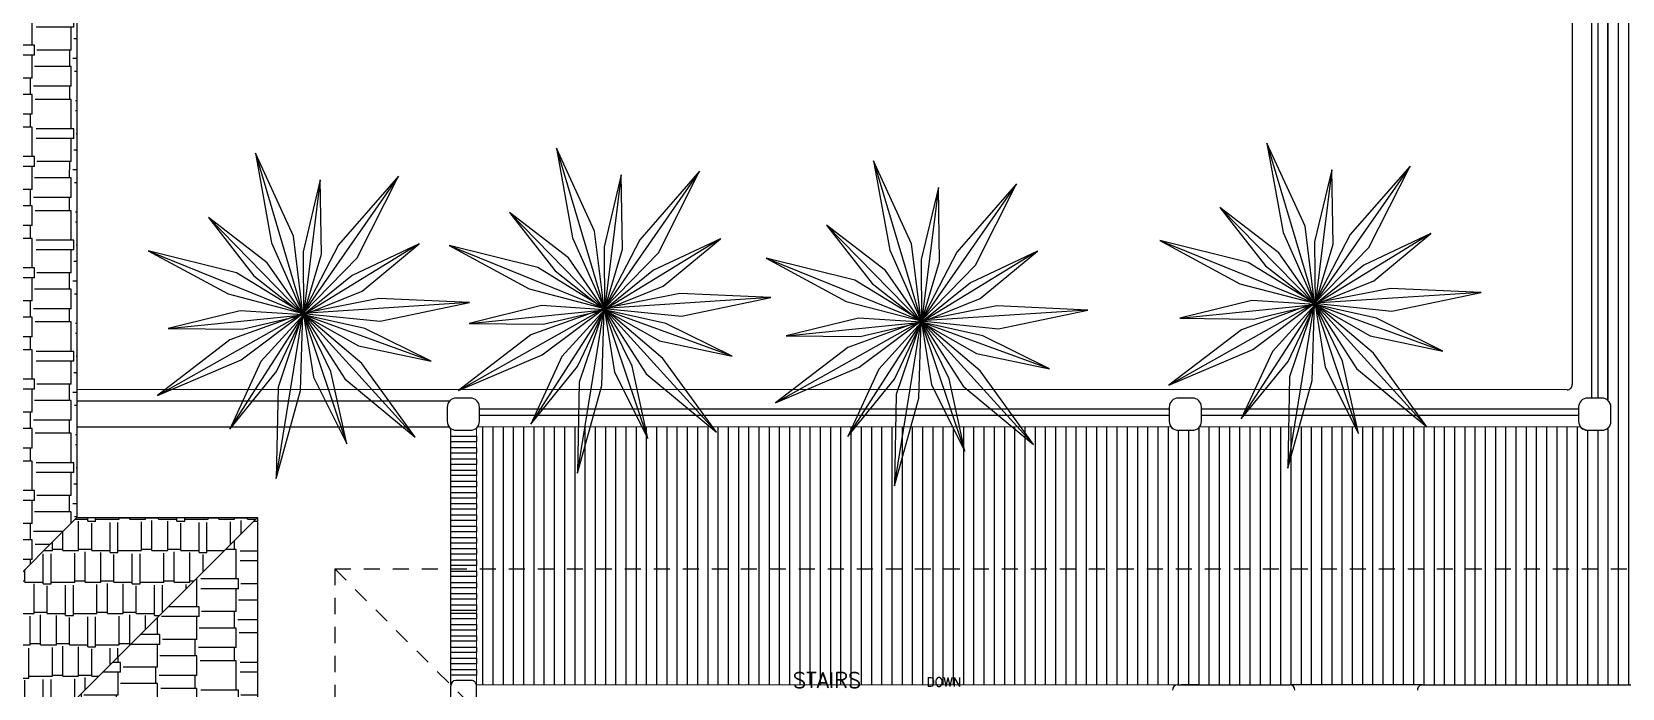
# Model space of a CAD drawing. Header units: metres. Extents: x 8 to 2416, y -346 to 476.
# Drawn here: x 207.66 to 220, y -109.68 to -104.58 of the extents above; entities that cross this region are included whole.
import ezdxf

# ---------------------------------------------------------------- set-up
doc = ezdxf.new("R2010")
doc.units = ezdxf.units.M
for name, pattern in [('0', [0]), ('CONTINUA', [0]), ('HIDDEN2', [0.1875, 0.125, -0.0625])]:
    doc.linetypes.add(name, pattern=pattern)
doc.layers.get('0').update_dxf_attribs({"color": 250, "linetype": '0', "lineweight": 20})
for name, color, linetype, lineweight in [('A-DOOR', 35, 'Continuous', 5), ('A-WALL', 250, 'Continuous', 20), ('baños', 140, 'Continuous', 0), ('muros bajitos', 252, 'Continuous', 5), ('piso', 253, 'Continuous', 0), ('PLAFON-MADERA', 33, 'Continuous', 5), ('textos', 7, 'Continuous', 0)]:
    doc.layers.add(name, color=color, linetype=linetype, lineweight=lineweight)
for name, color, linetype, lineweight, true_color in [('arboles oscuros', 7, 'Continuous', 0, 0x4d582c), ('Techos 1', 7, 'HIDDEN2', 9, 0x42391a), ('Techos 2do', 7, 'CONTINUA', 5, 0x42391a)]:
    doc.layers.add(name, color=color, linetype=linetype, lineweight=lineweight, true_color=true_color)
doc.styles.add('Roman', font='romans')
doc.styles.get("Standard").update_dxf_attribs({"font": 'arial.ttf', "height": 0.1875})

# ---------------------------------------------------------------- blocks, each defined once
blk = doc.blocks.new('ARBUSTO 2')
at = {"layer": 'arboles oscuros', "color": 252, "true_color": 0x8da178}
for p, q in [((-0.05977702681866504, 1.359074349447354), (2.273736754432321e-13, 5.684341886080801e-14)), ((-1.09983748001946, 0.8006334353528928), (2.273736754432321e-13, 5.684341886080801e-14)), ((1.025296746805907, 0.8941045583435425), (2.273736754432321e-13, 2.842170943040401e-14)), ((-1.311697878169525, -0.3607007855079871), (2.273736754432321e-13, 5.684341886080801e-14)), ((-0.5358230202971299, -1.250419957926198), (2.273736754432321e-13, 5.684341886080801e-14)), ((1.338301157843489, -0.2441442016020687), (2.273736754432321e-13, 5.684341886080801e-14)), ((0.6435375006567483, -1.198547398107166), (2.273736754432321e-13, 5.684341886080801e-14))]:
    blk.add_line(p, q, dxfattribs=at)
for points in [[(2.273736754432321e-13, 5.684341886080801e-14), (0.07705867763343122, 0.6283973886395131), (-0.05977702681866504, 1.359074349447354), (-0.1086469566062078, 0.619762369598817), (2.273736754432321e-13, 5.684341886080801e-14)], [(2.273736754432321e-13, 5.684341886080801e-14), (-0.443255562289778, 0.452046263502524), (-1.09983748001946, 0.8006334353529212), (-0.5522900016483163, 0.3014719058714377), (2.273736754432321e-13, 5.684341886080801e-14)], [(2.273736754432321e-13, 2.842170943040401e-14), (0.5393461615883552, 0.3315524631603068), (1.025296746805907, 0.8941045583435425), (0.4168094627543724, 0.4713591281699507), (2.273736754432321e-13, 2.842170943040401e-14)], [(2.273736754432321e-13, 2.842170943040401e-14), (-0.6297893230430418, -0.06470491811515444), (-1.311697878169525, -0.3607007855079871), (-0.5800474107859372, -0.2438330518832856), (2.273736754432321e-13, 2.842170943040401e-14)], [(2.273736754432321e-13, 5.684341886080801e-14), (-0.3420788781838837, -0.5327319766522578), (-0.5358230202971299, -1.250419957926169), (-0.1710172887908357, -0.605526748282017), (2.273736754432321e-13, 5.684341886080801e-14)], [(2.273736754432321e-13, 8.526512829121202e-14), (0.5954949852105074, -0.2149582295162702), (1.338301157843489, -0.2441442016020403), (0.62839985529763, -0.03198715074481129), (2.273736754432321e-13, 8.526512829121202e-14)], [(2.273736754432321e-13, 8.526512829121202e-14), (0.2032239390853192, -0.5996009910182636), (0.6435375006567483, -1.198547398107138), (0.3667923397808863, -0.5112464527296936), (2.273736754432321e-13, 8.526512829121202e-14)]]:
    blk.add_lwpolyline(points, dxfattribs=at)
blk = doc.blocks.new('PL BASE 2N NASAS 09')
at = {"layer": 'A-DOOR'}
for points in [[(161.1475462251965, -17.28325960439619), (161.1475462251965, -17.32652458317054), (160.9475462251967, -17.32652458317054), (160.9475462251967, -17.28325960439619)], [(161.1475462251965, -17.37078956194509), (161.1475462251965, -17.41405454071943), (160.9475462251967, -17.41405454071943), (160.9475462251967, -17.37078956194509)], [(161.1475462251965, -17.45731951949401), (161.1475462251965, -17.50058449826835), (160.9475462251967, -17.50058449826835), (160.9475462251967, -17.45731951949401)], [(161.1475462251965, -17.5448494770429), (161.1475462251965, -17.58811445581725), (160.9475462251967, -17.58811445581725), (160.9475462251967, -17.5448494770429)], [(161.1475462251965, -17.63137943459182), (161.1475462251965, -17.67464441336617), (160.9475462251967, -17.67464441336617), (160.9475462251967, -17.63137943459182)], [(161.1475462251965, -17.71890939214072), (161.1475462251965, -17.76217437091506), (160.9475462251967, -17.76217437091506), (160.9475462251967, -17.71890939214072)], [(161.1475462251965, -17.80543934968964), (161.1475462251965, -17.84870432846398), (160.9475462251967, -17.84870432846398), (160.9475462251967, -17.80543934968964)], [(161.1475462251965, -17.89296930723853), (161.1475462251965, -17.93623428601288), (160.9475462251967, -17.93623428601288), (160.9475462251967, -17.89296930723853)], [(161.1475462251965, -17.98049926478743), (161.1475462251965, -18.02376424356177), (160.9475462251967, -18.02376424356177), (160.9475462251967, -17.98049926478743)], [(161.1475462251965, -18.06802922233632), (161.1475462251965, -18.11129420111067), (160.9475462251967, -18.11129420111067), (160.9475462251967, -18.06802922233632)], [(161.1475462251965, -18.15455917988524), (161.1475462251965, -18.19782415865959), (160.9475462251967, -18.19782415865959), (160.9475462251967, -18.15455917988524)], [(161.1475462251965, -18.24208913743414), (161.1475462251965, -18.28535411620848), (160.9475462251967, -18.28535411620848), (160.9475462251967, -18.24208913743414)], [(161.1475462251965, -18.32861909498305), (161.1475462251965, -18.3718840737574), (160.9475462251967, -18.3718840737574), (160.9475462251967, -18.32861909498305)], [(161.1475462251965, -18.41614905253195), (161.1475462251965, -18.4594140313063), (160.9475462251967, -18.4594140313063), (160.9475462251967, -18.41614905253195)], [(161.1475462251965, -18.50267901008087), (161.1475462251965, -18.54594398885521), (160.9475462251967, -18.54594398885521), (160.9475462251967, -18.50267901008087)], [(161.1475462251965, -18.59020896762976), (161.1475462251965, -18.63347394640411), (160.9475462251967, -18.63347394640411), (160.9475462251967, -18.59020896762976)], [(161.1475462251965, -18.65610643579143), (161.1475462251965, -18.69937141456577), (160.9475462251967, -18.69937141456577), (160.9475462251967, -18.65610643579143)], [(161.1475462251965, -18.74363639334032), (161.1475462251965, -18.78690137211467), (160.9475462251967, -18.78690137211467), (160.9475462251967, -18.74363639334032)], [(161.1475462251965, -18.83016635088924), (161.1475462251965, -18.87343132966359), (160.9475462251967, -18.87343132966359), (160.9475462251967, -18.83016635088924)], [(161.1475462251965, -18.91769630843814), (161.1475462251965, -18.96096128721248), (160.9475462251967, -18.96096128721248), (160.9475462251967, -18.91769630843814)], [(161.1475462251965, -19.00422626598706), (161.1475462251965, -19.0474912447614), (160.9475462251967, -19.0474912447614), (160.9475462251967, -19.00422626598706)], [(161.1475462251965, -19.09175622353595), (161.1475462251965, -19.1350212023103), (160.9475462251967, -19.1350212023103), (160.9475462251967, -19.09175622353595)]]:
    blk.add_lwpolyline(points, close=True, dxfattribs=at)
at = {"layer": 'A-WALL'}
for p, q in [((160.9475462251962, -25.13935804978856), (160.9475462251963, -19.21794540843212)), ((161.1075462251965, -19.17794540843212), (160.9875462251963, -19.17794540843212)), ((161.1475462251963, -25.13935804978856), (161.1475462251965, -19.21794540843212)), ((166.5875462255985, -19.21170580496554), (167.4575461440039, -19.21170580496554)), ((166.747546144004, -19.21170580496554), (166.6175461440041, -19.21170580496554)), ((168.4875461440039, -19.21170580496563), (171.9825010935922, -19.21170580496565))]:
    blk.add_line(p, q, dxfattribs=at)
for points in [[(160.9897471871999, -17.23670582277754), (161.0997471871998, -17.23670582277754, 0.414213562373095), (161.1697471871998, -17.16670582277755), (161.1697471871998, -17.05670582277754, 0.414213562373095), (161.0997471871998, -16.98670582277754), (160.9897471871999, -16.98670582277754, 0.414213562373095), (160.9197471871998, -17.05670582277754), (160.9197471871998, -17.16670582277755, 0.414213562373095)], [(166.592546144004, -17.23670580496555), (166.7025461440039, -17.23670580496555, 0.414213562373095), (166.772546144004, -17.16670580496555), (166.772546144004, -17.05670580496554, 0.414213562373095), (166.7025461440039, -16.98670580496555), (166.592546144004, -16.98670580496555, 0.414213562373095), (166.522546144004, -17.05670580496554), (166.522546144004, -17.16670580496555, 0.414213562373095)], [(169.7689911253632, -17.23670580496555), (169.8789911253631, -17.23670580496555, 0.414213562373095), (169.9489911253632, -17.16670580496555), (169.9489911253632, -17.05670580496554, 0.414213562373095), (169.8789911253631, -16.98670580496555), (169.7689911253632, -16.98670580496555, 0.414213562373095), (169.6989911253632, -17.05670580496554), (169.6989911253632, -17.16670580496555, 0.414213562373095)]]:
    blk.add_lwpolyline(points, format="xyb", close=True, dxfattribs=at)
for centre, start, end in [((160.9875462251963, -19.21794540843212), 90, 179.9999999999989), ((161.1075462251965, -19.21794540843212), 359.9999999999978, 90), ((166.5875462255985, -19.25170580496554), 90, 179.9999992062813), ((167.4575461440039, -19.25170580496554), 0, 90), ((168.4875461440039, -19.25170580496562), 89.99999999999964, 180)]:
    blk.add_arc(centre, 0.04, start, end, dxfattribs=at)
at = {"layer": 'muros bajitos'}
for p, q in [((169.7989910536677, -13.43671256865897), (169.7989910536677, -16.98670580496555)), ((169.8489910536676, -13.43671256865897), (169.8489910536676, -16.98670580496555)), ((166.5225460723085, -17.07136884154566), (161.1697470352831, -17.07136884154566)), ((166.5225460723085, -17.07136884154566), (161.1697470352831, -17.07136884154566)), ((166.5225460723085, -17.12136884154561), (161.1697470352831, -17.12136884154561)), ((166.5225460723085, -17.12136884154561), (161.1697470352831, -17.12136884154561)), ((169.6990316121532, -17.07136884154566), (166.7725460723085, -17.07136884154566)), ((169.6990316121532, -17.12136884154561), (166.7725460723085, -17.12136884154561))]:
    blk.add_line(p, q, dxfattribs=at)
at = {"layer": 'piso'}
for p, q in [((169.6490316121533, -11.25172817273759), (169.6490316121533, -16.88226172969331)), ((169.6090259551972, -16.9222617292933), (158.0475462980298, -16.92062665969602)), ((160.936078875089, -17.01176461367972), (158.0475462980298, -17.01176461367972)), ((169.6490033839088, -17.12220857634325), (166.7725460723085, -17.12179932424571)), ((160.9361775562282, -17.21176461367972), (158.0475462980298, -17.21176461367972)), ((160.9479693190567, -19.21214295202023), (160.9475462251963, -17.22255453633459)), ((168.4875461440039, -19.21170580496559), (167.4575461440039, -19.21170580496553))]:
    blk.add_line(p, q, dxfattribs=at)
blk.add_arc((169.6090316121533, -16.88226172969331), 0.04, 269.9918970071922, 0, dxfattribs=at)
at = {"layer": 'Techos 1', "linetype": 'ByBlock'}
for p, q in [((158.0475462980299, -12.51172817270024), (158.0475462980299, -17.91172817270024)), ((158.0475462980299, -17.91172817270024), (154.8975462980297, -21.06172817270001)), ((159.4475462980297, -17.91172817270024), (155.3475462980295, -22.01172817270017)), ((158.0475462980299, -17.91172817270024), (159.4475462980297, -17.91172817270024)), ((159.4475462980297, -17.91172817270024), (159.4475462980297, -26.1117281727003))]:
    blk.add_line(p, q, dxfattribs=at)
at = {"layer": 'Techos 1'}
for q in [(160.0475462980295, -26.11172817273757), (172.1942857632047, -18.31170580500334), (163.9475462980297, -22.21176698887071)]:
    blk.add_line((160.0475462980299, -18.31170580500288), q, dxfattribs=at)
at = {"layer": 'baños', "linetype": 'Continuous', "flags": 8}
for tag, p in [('MODELNUMBER', (167.1329024166141, -5.630616461235325, 2.857834639711941e-07)), ('TRADENAME', (167.1329024166694, -5.630658418648187, 2.857834639711941e-07)), ('MATERIAL', (167.132902416781, -5.630742991131916, 2.857834639711941e-07)), ('PRODUCT', (167.1329024167253, -5.630700704890165, 2.857834639711941e-07)), ('MODELNUMBER', (168.3076463902173, -5.630616461235325, 2.857834639711941e-07)), ('TRADENAME', (168.3076463902726, -5.630658418648187, 2.857834639711941e-07)), ('MATERIAL', (168.3076463903842, -5.630742991131916, 2.857834639711941e-07)), ('PRODUCT', (168.3076463903285, -5.630700704890165, 2.857834639711941e-07))]:
    blk.add_attdef(tag, p, '', height=2.537174511142602e-05, rotation=180.0000755047861, dxfattribs=at)
at = {"layer": 'textos', "insert": (165.5703729937781, -19.23434224892685), "char_height": 0.15, "width": 3.404876511770499, "attachment_point": 9}
blk.add_mtext('\\pxqc;{\\Fromans|c0;\\H0.8x;STAIRS}', dxfattribs=at)
at = {"layer": 'textos', "insert": (164.9069616487354, -19.15355890213401), "char_height": 0.07, "attachment_point": 3, "style": 'Roman'}
blk.add_mtext_dynamic_manual_height_columns('DOWN', width=109.1307050499681, gutter_width=50, heights=[0], dxfattribs=at)
blk = doc.blocks.new('PL MUEBLES 2N NASAS 09')
at = {"layer": 'Techos 2do'}
h = blk.add_hatch(dxfattribs=at)
h.set_pattern_fill('AR-RSHKE', color=256, scale=0.001, angle=89.99726127337999)
h.set_pattern_definition([(89.99726127337999, (1.329341465661741, 235.6931285500085), (-0.3047690397233976, 0.6477145686381295), [0.1524, -0.127, 0.1778, -0.0762, 0.2286, -0.1016]), (89.99726127337999, (1.316648750365289, 235.8455291568918), (-0.3047690397233976, 0.6477145686381295), [0.127, -0.4826, 0.1016, -0.1524]), (89.99726127337999, (1.348413319707106, 236.1503276389001), (-0.3047690397233976, 0.6477145686381295), [0.0762, -0.7874]), (179.99726127338, (1.329341465661741, 235.6931285500085), (-0.3048103196279253, -0.215885430375285), [0.2921, -0.9271]), (179.99726127338, (1.329348750350789, 235.8455285498344), (-0.3048103196279253, -0.215885430375285), [0.28575, -0.9334500000000001]), (179.99726127338, (1.329354820925005, 235.9725285496893), (-0.3048103196279253, -0.215885430375285), [0.2667, -0.9525]), (179.99726127338, (1.348413319707106, 236.1503276389001), (-0.3048103196279253, -0.215885430375285), [0.2921, -0.9271]), (179.99726127338, (1.348416962051601, 236.2265276388131), (-0.3048103196279253, -0.215885430375285), [0.2921, -0.9271]), (179.99726127338, (1.329377889106922, 236.455128549138), (-0.3048103196279253, -0.215885430375285), [0.2794, -0.9398])])
h.paths.add_polyline_path([(207.9618248827708, 44.80527913502206), (204.8118248827706, 41.65527913502229), (204.8118248827706, 53.35527913502221), (207.9618248827707, 50.20527913502203)])
h = blk.add_hatch(dxfattribs=at)
h.set_pattern_fill('AR-RSHKE', color=256, scale=0.0008)
h.set_pattern_definition([(0, (1.329341465661741, 235.6931285500085), (0.5181600000000001, 0.24384), [0.12192, -0.1016, 0.14224, -0.06096000000000001, 0.18288, -0.08128]), (0, (1.45126146566173, 235.7032885500086), (0.5181600000000001, 0.24384), [0.1016, -0.38608, 0.08128, -0.12192]), (0, (1.695101465661764, 235.6778885500085), (0.5181600000000001, 0.24384), [0.06096000000000001, -0.62992]), (90, (1.329341465661741, 235.6931285500085), (-0.17272, 0.24384), [0.23368, -0.74168]), (90, (1.45126146566173, 235.6931285500085), (-0.17272, 0.24384), [0.2286, -0.7467600000000001]), (90, (1.552861465661749, 235.6931285500085), (-0.17272, 0.24384), [0.21336, -0.762]), (90, (1.695101465661764, 235.6778885500085), (-0.17272, 0.24384), [0.23368, -0.74168]), (90, (1.75606146566173, 235.6778885500085), (-0.17272, 0.24384), [0.23368, -0.74168]), (90, (1.938941465661742, 235.6931285500085), (-0.17272, 0.24384), [0.22352, -0.75184])])
h.paths.add_polyline_path([(199.5618248827706, 44.80520150275665), (203.6618248827711, 40.70527913502213), (205.2618248827704, 40.70527913502213), (209.3618248827707, 44.80527913502206), (207.9618248827708, 44.80527913502206), (204.8118248827706, 41.65527913502229), (201.6618248827705, 44.80527913502206)])
h = blk.add_hatch(dxfattribs=at)
h.set_pattern_fill('AR-RSHKE', color=256, scale=0.001, angle=89.99726127337999)
h.set_pattern_definition([(89.99726127337999, (208.9486086326419, 54.50616516572589), (-0.3047690397233976, 0.6477145686381295), [0.1524, -0.127, 0.1778, -0.0762, 0.2286, -0.1016]), (89.99726127337999, (208.9359159173455, 54.65856577260919), (-0.3047690397233976, 0.6477145686381295), [0.127, -0.4826, 0.1016, -0.1524]), (89.99726127337999, (208.9676804866873, 54.96336425461746), (-0.3047690397233976, 0.6477145686381295), [0.0762, -0.7874]), (179.99726127338, (208.9486086326419, 54.50616516572589), (-0.3048103196279253, -0.215885430375285), [0.2921, -0.9271]), (179.99726127338, (208.948615917331, 54.65856516555178), (-0.3048103196279253, -0.215885430375285), [0.28575, -0.9334500000000001]), (179.99726127338, (208.9486219879052, 54.78556516540669), (-0.3048103196279253, -0.215885430375285), [0.2667, -0.9525]), (179.99726127338, (208.9676804866873, 54.96336425461746), (-0.3048103196279253, -0.215885430375285), [0.2921, -0.9271]), (179.99726127338, (208.9676841290318, 55.0395642545304), (-0.3048103196279253, -0.215885430375285), [0.2921, -0.9271]), (179.99726127338, (208.9486450560871, 55.26816516485539), (-0.3048103196279253, -0.215885430375285), [0.2794, -0.9398])])
h.paths.add_polyline_path([(209.3618248827707, 42.88937671568956), (209.3618248827707, 43.51620150271935), (209.3618248827707, 44.80527913502206), (205.2618248827704, 40.70527913502213), (208.5131665130402, 37.45393750475259), (209.3618248827707, 40.81620150271934)])
h.paths.add_polyline_path([(208.5158661969844, 37.45123782080838), (209.361824969294, 36.60527913502268), (209.3618248827707, 40.81328504141666)])
blk.add_blockref('PL BASE 2N NASAS 09', (49.91427858474094, 62.7170073077223))
at = {"layer": 'arboles oscuros'}
for p, xscale, yscale, zscale, rotation in [((217.5641319408179, 46.46616802996979), 0.9529508504097018, 0.9529508504097018, 0.9529508504097018, 14.02447005196064), ((209.7148827180418, 46.38729064910368), 0.9529508504097018, 0.9529508504097018, 0.9529508504097018, 14.02447005196064), ((212.0513000425282, 46.4265376482301), 0.9529508504097018, 0.9529508504097018, 0.9529508504097018, 14.02447005196064), ((214.5112672021075, 46.32928791062781), 0.9529508504097018, 0.9529508504097018, 0.9529508504097018, 14.02447005196064), ((209.718349528701, 46.37618383034251), 0.7754526281055341, 0.7754526281055341, 0.7754526281055341, 144.6685050625734), ((212.0547668531873, 46.41543082946893), 0.7754526281055341, 0.7754526281055341, 0.7754526281055341, 144.6685050625734), ((217.567598751477, 46.45506121120863), 0.7754526281055341, 0.7754526281055341, 0.7754526281055341, 144.6685050625734), ((214.5147340127667, 46.31818109186665), 0.7754526281055341, 0.7754526281055341, 0.7754526281055341, 144.6685050625734)]:
    blk.add_blockref('ARBUSTO 2', p, dxfattribs=dict(at, xscale=xscale, yscale=yscale, zscale=zscale, rotation=rotation))

msp = doc.modelspace()

# ---------------------------------------------------------------- hatches: boundary and pattern name
at = {"layer": 'PLAFON-MADERA', "transparency": 33554534}
h = msp.add_hatch(dxfattribs=at)
h.set_pattern_fill('LINE', color=256, scale=0.025, angle=90)
h.set_pattern_definition([(90, (81.14535976544516, -2.620692709201109), (-0.079375, 4.860316984116058e-18), [])])
edge = h.paths.add_edge_path()
edge.add_line((211.1113687029206, -107.6578818445012), (211.1113687029206, -109.650736486549))
edge.add_line((211.1113687029206, -109.650736486549), (222.9424247382409, -109.6507364865491))
edge.add_arc((222.942424738241, -109.5807364865491), 0.06999999999995055, 269.9999999999302, 360.0000000000582)
edge.add_line((223.0124247382409, -109.5807364865491), (223.0124247382417, -101.520736486549))
edge.add_line((223.0124247382417, -101.520736486549), (223.0824247382417, -101.450736486549))
edge.add_line((223.0824247382417, -101.450736486549), (223.8424247382413, -101.4507364865489))
edge.add_line((223.8424247382413, -101.4507364865489), (223.9124247382413, -101.380736486549))
edge.add_line((223.9124247382413, -101.380736486549), (223.9124247382415, -100.2207364865497))
edge.add_arc((223.8424247382393, -100.2207364865501), 0.07000000000221007, 3.024253137021826e-10, 89.99999999813893)
edge.add_line((223.8424247382416, -100.1507364865479), (222.7924247382491, -100.150736486549))
edge.add_line((222.7924247382491, -100.150736486549), (215.2624247674423, -100.1507364865486))
edge.add_line((215.2624247674423, -100.1507364865486), (215.2624247674423, -101.4507364865499))
edge.add_line((215.2624247674423, -101.4507364865499), (216.5032360502732, -101.4507364865499))
edge.add_arc((216.556824738242, -101.4957726111811), 0.07000000000011493, 90, 139.9561864306961, ccw=False)
edge.add_line((216.556824738242, -101.425772611181), (216.666824738242, -101.425772611181))
edge.add_arc((216.666824738242, -101.495772611181), 0.0700000000000216, 40.043813569256486, 89.99999999997681, ccw=False)
edge.add_line((216.7204134262107, -101.4507364865499), (219.6788360373549, -101.4507364865499))
edge.add_arc((219.7324247395429, -101.4957725942617), 0.07000000000014747, 90.00000000002319, 139.9562045206071, ccw=False)
edge.add_line((219.7324247395429, -101.4257725942615), (219.8424247395428, -101.4257725942616))
edge.add_arc((219.8424247395428, -101.4957725942616), 0.06999999999999318, 2.319211489520967e-11, 90, ccw=False)
edge.add_line((219.9124247395428, -101.4957725942615), (219.9124247395428, -101.6057725942615))
edge.add_arc((219.811386447725, -101.5905110071055), 0.102184404172009, 316.2225896717375, 351.4105435741563, ccw=False)
edge.add_line((219.8851669656753, -101.6612081614115), (219.8877612016801, -103.247295583292))
edge.add_arc((219.8418248840722, -103.3001146586777), 0.06999999999977208, 0.08687268479820887, 48.98678295289352, ccw=False)
edge.add_line((219.9118248036103, -103.3000085237118), (219.9117149640441, -103.4140359749732))
edge.add_arc((219.8427159358958, -103.4105622364361), 0.06908641505274224, 309.54110206734674, 357.11789188838264, ccw=False)
edge.add_line((219.8866985304425, -103.4638394747446), (219.8868564886188, -107.4416844561879))
edge.add_arc((219.8147202823817, -107.5088709474731), 0.09857817639571068, 7.634040889747212, 42.96530963018398, ccw=False)
edge.add_line((219.9124247395415, -107.4957753026772), (219.9124247395415, -107.6057753026772))
edge.add_arc((219.8424247395415, -107.6057753026771), 0.06999999999999318, 269.9999999999535, 359.99999999997675, ccw=False)
edge.add_line((219.8424247395414, -107.6757753026771), (219.7324247395415, -107.6757753026771))
edge.add_arc((219.7552265724958, -107.5581404368498), 0.1198243933608163, 229.8109636636877, 259.0300724928976, ccw=False)
edge.add_line((219.6779025108449, -107.6496766304242), (216.7230802320282, -107.6482307618245))
edge.add_arc((216.6674247382419, -107.6057753026768), 0.07000000000024865, 270.0000000000465, 322.66266915819944, ccw=False)
edge.add_line((216.6674247382419, -107.6757753026771), (216.557424738242, -107.6757753026771))
edge.add_arc((216.557424738242, -107.6057753026771), 0.06999999999996476, 218.2225433507395, 270, ccw=False)
edge.add_line((216.5024317921186, -107.6490855309918), (211.1195807925513, -107.649133552522))
edge.add_arc((211.0646257002449, -107.6057753026769), 0.07000000000019013, 311.89419807688637, 321.7274069917227, ccw=False)

# ---------------------------------------------------------------- linework, layer by layer
at = {"layer": 'PLAFON-MADERA', "const_width": 0.008}
for points in [[(211.1113687029206, -109.650736486549), (222.9424247382409, -109.6507364865491, 0.414213562373095), (223.0124247382409, -109.5807364865491), (223.0124247382417, -101.520736486549), (223.0824247382417, -101.450736486549), (223.8424247382413, -101.4507364865489), (223.9124247382413, -101.380736486549), (223.9124247382415, -100.220736486549, 0.4142135623617975), (223.8424247382416, -100.1507364865479), (222.7924247382491, -100.150736486549), (215.2624247674423, -100.1507364865481)], [(219.9124247395428, -101.4957725942615), (219.9124247395428, -101.6057725942615, -0.1547543588846849), (219.8851669656753, -101.6612081614115), (219.8877612016801, -103.247295583292, -0.2166640151503999), (219.9118248036103, -103.3000085237118), (219.9117149640441, -103.4140359749732, -0.2106272839188892), (219.8866985304425, -103.4638394747446), (219.8868564886188, -107.4416844561879, -0.1553947258328982), (219.9124247395415, -107.4957753026772), (219.9124247395415, -107.6057753026772, -0.414213562373214), (219.8424247395414, -107.6757753026771), (219.7324247395415, -107.6757753026771, -0.1281877016186974), (219.6779025108449, -107.6496766304242), (216.7230802320282, -107.6482307618245, -0.2339157877678478), (216.6674247382419, -107.6757753026771), (216.557424738242, -107.6757753026771, -0.2298456355504527), (216.5024317921186, -107.6490855309918), (211.1195807925513, -107.649133552522, -0.04293181522868936), (211.1113687029206, -107.6578818445012, -0.04293181522868936)]]:
    msp.add_lwpolyline(points, format="xyb", dxfattribs=at)
msp.add_lwpolyline([(211.1113687029206, -107.6578818445012), (211.1113687029206, -109.650736486549)], dxfattribs=at)

# ---------------------------------------------------------------- block references
msp.add_blockref('PL MUEBLES 2N NASAS 09', (0.05000000000006821, -153.1560156215326))

doc.saveas('drawing.dxf')
